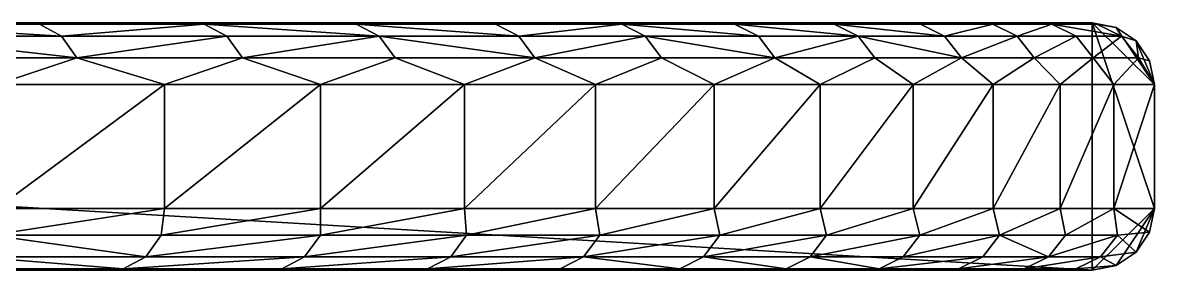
# Model space of a CAD drawing. Header units: metres. Extents: x -12 to 153, y -1 to 62.
# Drawn here: x 18.7799 to 18.8715, y 37.9242 to 37.9442 of the extents above; entities that cross this region are included whole.
import ezdxf

# ---------------------------------------------------------------- set-up
doc = ezdxf.new("R2010")
doc.units = ezdxf.units.M
doc.header["$LTSCALE"] = 0.018
doc.layers.add('3DKITBATH', color=3, linetype='Continuous')
doc.layers.add('LAYER-ON', color=4, linetype='Continuous')

# ---------------------------------------------------------------- blocks, each defined once
blk = doc.blocks.new('cwba250')
at = {"layer": '3DKITBATH', "color": 227}
mesh = blk.add_polyface(dxfattribs=at)
corners = [(0.14502, 0, 0.35), (0.143102, -0.000378, 0.35), (0.14, -0.005001, 0.35), (0.14502, -0.02, 0.35), (0.141474, -0.001461, 0.35), (0.140384, -0.003082, 0.35), (0.14762, -0.014999, 0.288975), (0.14762, -0.005001, 0.288975), (0.153032, -0.005001, 0.258701), (0.143274, -0.014999, 0.319421), (0.143274, -0.005001, 0.319421), (0.14, -0.014999, 0.35), (0.148562, -0.001091, 0.295107), (0.150543, -0.000126, 0.295411), (0.155856, -0.000126, 0.264563), (0.153887, -0.001091, 0.264187), (0.142973, -0.002831, 0.326036), (0.14435, -0.001091, 0.326197), (0.147191, -0.002831, 0.294896), (0.146341, -0.000126, 0.326431), (0.152524, -0.002831, 0.263927), (0.158966, -0.002831, 0.23317), (0.152539, 0, 0.289883), (0.148256, 0, 0.319876)]
mesh.append_faces([[corners[k] for k in face] for face in [(0, 2, 3, 3)]], dxfattribs={"vtx0": -1, "vtx1": -1, "vtx2": -1, "vtx3": -1, "color": 227})
mesh.append_faces([[corners[k] for k in face] for face in [(9, 7, 6, 6), (11, 10, 9, 9), (12, 14, 15, 15), (12, 16, 17, 17), (17, 13, 12, 12), (20, 12, 15, 15)]], dxfattribs={"vtx0": -1, "vtx2": -1, "color": 227})
mesh.append_faces([[corners[k] for k in face] for face in [(0, 1, 2, 2), (1, 4, 2, 2)]], dxfattribs={"vtx1": -1, "vtx2": -1, "vtx3": -1, "color": 227})
mesh.append_faces([[corners[k] for k in face] for face in [(16, 4, 17, 17), (17, 1, 19, 19), (20, 7, 18, 18), (20, 8, 7, 7), (21, 8, 20, 20), (22, 14, 13, 13), (23, 13, 19, 19), (23, 22, 13, 13), (0, 23, 19, 19), (0, 19, 1, 1), (1, 17, 4, 4), (4, 16, 5, 5), (10, 18, 7, 7), (10, 16, 18, 18), (10, 5, 16, 16), (10, 2, 5, 5)]], dxfattribs={"vtx2": -1, "color": 227})
mesh.append_faces([[corners[k] for k in face] for face in [(4, 5, 2, 2), (6, 7, 8, 8), (9, 10, 7, 7), (11, 2, 10, 10), (12, 13, 14, 14), (12, 18, 16, 16), (17, 19, 13, 13), (20, 18, 12, 12)]], dxfattribs={"vtx2": -1, "vtx3": -1, "color": 227})
mesh = blk.add_polyface(dxfattribs=at)
corners = [(0.449995, 0, 0.171941), (0.180005, 0, 0.171941), (0.171603, 0, 0.20105), (0.458397, 0, 0.20105), (0.164219, 0, 0.230434), (0.465781, 0, 0.230434), (0.157862, 0, 0.260057), (0.472138, 0, 0.260057), (0.152539, 0, 0.289883), (0.477462, 0, 0.289883), (0.148256, 0, 0.319876), (0.481744, 0, 0.319876), (0.14502, 0, 0.35), (0.241534, -0.01717, 0.013168), (0.249129, -0.018654, 0.001587), (0.242756, -0.018909, 0.013825), (0.230184, -0.019875, 0.042602), (0.236882, -0.02, 0.031736), (0.223568, -0.02, 0.058951), (0.250072, -0.019661, 0.003193), (0.244521, -0.019875, 0.014775), (0.228386, -0.018909, 0.041716), (0.251135, -0.02, 0.005), (0.248198, -0.014999), (0.248451, -0.017033, 0.000431), (0.233644, -0.014999, 0.027092), (0.227141, -0.01717, 0.041103), (0.220051, -0.014999, 0.054679), (0.233644, -0.005001, 0.027092), (0.248198, -0.005001), (0.23539, -0.001091, 0.027812), (0.24913, -0.001347, 0.001588), (0.234121, -0.002831, 0.027248), (0.221579, -0.001091, 0.05585), (0.220051, -0.005001, 0.054679), (0.248452, -0.002968, 0.000432), (0.237209, -0.000126, 0.02866), (0.236882, 0, 0.031736), (0.251135, 0, 0.005), (0.250072, -0.00034, 0.003194), (0.223393, -0.000126, 0.056704), (0.223568, 0, 0.058951)]
mesh.append_faces([[corners[k] for k in face] for face in [(20, 21, 15, 15), (26, 15, 21, 21), (28, 23, 25, 25), (27, 28, 25, 25), (32, 33, 30, 30), (30, 40, 36, 36)]], dxfattribs={"vtx0": -1, "vtx2": -1, "color": 227})
mesh.append_faces([[corners[k] for k in face] for face in [(0, 1, 2, 2), (3, 2, 4, 4), (5, 4, 6, 6), (7, 6, 8, 8), (9, 8, 10, 10), (11, 10, 12, 12)]], dxfattribs={"vtx0": -1, "vtx2": -1, "vtx3": -1, "color": 227})
mesh.append_faces([[corners[k] for k in face] for face in [(13, 14, 15, 15), (16, 17, 18, 18), (15, 19, 20, 20), (20, 17, 16, 16), (20, 22, 17, 17), (23, 24, 13, 13), (25, 23, 13, 13), (26, 25, 13, 13), (26, 27, 25, 25), (30, 31, 32, 32), (32, 28, 34, 34), (35, 28, 32, 32), (35, 29, 28, 28), (35, 32, 31, 31), (36, 37, 38, 38), (36, 39, 30, 30), (40, 37, 36, 36), (40, 41, 37, 37)]], dxfattribs={"vtx2": -1, "color": 227})
mesh.append_faces([[corners[k] for k in face] for face in [(20, 16, 21, 21), (26, 13, 15, 15), (28, 29, 23, 23)]], dxfattribs={"vtx2": -1, "vtx3": -1, "color": 227})
mesh = blk.add_polyface(dxfattribs=at)
corners = [(0.378866, 0, 0.005), (0.251135, 0, 0.005), (0.236882, 0, 0.031736), (0.393118, 0, 0.031736), (0.223568, 0, 0.058951), (0.406432, 0, 0.058951), (0.211209, 0, 0.086613), (0.418791, 0, 0.086613), (0.19982, 0, 0.114688), (0.430179, 0, 0.114688), (0.189415, 0, 0.143142), (0.440585, 0, 0.143142), (0.180005, 0, 0.171941), (0.14502, 0, 0.35), (0.14502, -0.02, 0.35), (0.48498, -0.02, 0.35), (0.148256, -0.02, 0.319876), (0.481744, -0.02, 0.319876), (0.152539, -0.02, 0.289883), (0.477462, -0.02, 0.289883), (0.157862, -0.02, 0.260057), (0.472138, -0.02, 0.260057), (0.164219, -0.02, 0.230434), (0.465781, -0.02, 0.230434), (0.171603, -0.02, 0.20105), (0.458397, -0.02, 0.20105), (0.180005, -0.02, 0.171941), (0.449995, -0.02, 0.171941), (0.189415, -0.02, 0.143142), (0.440585, -0.02, 0.143142), (0.19982, -0.02, 0.114688), (0.430179, -0.02, 0.114688), (0.211209, -0.02, 0.086613), (0.418791, -0.02, 0.086613), (0.223568, -0.02, 0.058951), (0.406432, -0.02, 0.058951), (0.236882, -0.02, 0.031736), (0.393118, -0.02, 0.031736), (0.251135, -0.02, 0.005), (0.378866, -0.02, 0.005), (0.244521, -0.019875, 0.014775), (0.250072, -0.019661, 0.003193), (0.242756, -0.018909, 0.013825), (0.249129, -0.018654, 0.001587), (0.241534, -0.01717, 0.013168), (0.248451, -0.017033, 0.000431), (0.379928, -0.019661, 0.003193), (0.380872, -0.018654, 0.001587), (0.381549, -0.017033, 0.000431), (0.381801, -0.014999), (0.248198, -0.014999), (0.248198, -0.005001), (0.381801, -0.005001), (0.24913, -0.001347, 0.001588), (0.23539, -0.001091, 0.027812), (0.250072, -0.00034, 0.003194), (0.237209, -0.000126, 0.02866), (0.379928, -0.00034, 0.003193), (0.248452, -0.002968, 0.000432), (0.380872, -0.001347, 0.001587), (0.381549, -0.002968, 0.000431)]
mesh.append_faces([[corners[k] for k in face] for face in [(47, 41, 43, 43), (48, 43, 45, 45), (49, 45, 50, 50)]], dxfattribs={"vtx0": -1, "vtx2": -1, "color": 227})
mesh.append_faces([[corners[k] for k in face] for face in [(3, 2, 4, 4), (5, 4, 6, 6), (7, 6, 8, 8), (9, 8, 10, 10), (11, 10, 12, 12), (13, 14, 15, 15)]], dxfattribs={"vtx0": -1, "vtx2": -1, "vtx3": -1, "color": 227})
mesh.append_faces([[corners[k] for k in face] for face in [(46, 39, 41, 41)]], dxfattribs={"vtx1": -1, "vtx2": -1, "color": 227})
mesh.append_faces([[corners[k] for k in face] for face in [(14, 16, 17, 17), (16, 18, 19, 19), (18, 20, 21, 21), (20, 22, 23, 23), (22, 24, 25, 25), (24, 26, 27, 27), (26, 28, 29, 29), (28, 30, 31, 31), (30, 32, 33, 33), (32, 34, 35, 35), (34, 36, 37, 37)]], dxfattribs={"vtx1": -1, "vtx2": -1, "vtx3": -1, "color": 227})
mesh.append_faces([[corners[k] for k in face] for face in [(38, 40, 41, 41), (41, 42, 43, 43), (43, 44, 45, 45), (53, 54, 55, 55), (56, 1, 55, 55), (58, 53, 59, 59), (51, 58, 60, 60)]], dxfattribs={"vtx2": -1, "color": 227})
mesh.append_faces([[corners[k] for k in face] for face in [(0, 1, 2, 2), (36, 38, 39, 39), (39, 38, 41, 41), (50, 51, 52, 52), (53, 55, 57, 57)]], dxfattribs={"vtx2": -1, "vtx3": -1, "color": 227})
mesh = blk.add_polyface(dxfattribs=at)
corners = [(0.458397, 0, 0.20105), (0.164219, 0, 0.230434), (0.465781, 0, 0.230434), (0.157862, 0, 0.260057), (0.472138, 0, 0.260057), (0.152539, 0, 0.289883), (0.477462, 0, 0.289883), (0.148256, 0, 0.319876), (0.481744, 0, 0.319876), (0.14502, 0, 0.35), (0.48498, 0, 0.35), (0.48498, -0.02, 0.35), (0.14502, -0.02, 0.35), (0.481744, -0.02, 0.319876), (0.148256, -0.02, 0.319876), (0.477462, -0.02, 0.289883), (0.152539, -0.02, 0.289883), (0.472138, -0.02, 0.260057), (0.157862, -0.02, 0.260057), (0.465781, -0.02, 0.230434), (0.164219, -0.02, 0.230434), (0.458397, -0.02, 0.20105), (0.401614, -0.018909, 0.041716), (0.399815, -0.019875, 0.042602), (0.385479, -0.019875, 0.014775), (0.387245, -0.018909, 0.013825), (0.396355, -0.014999, 0.027092), (0.40995, -0.014999, 0.054679), (0.402859, -0.01717, 0.041103), (0.380872, -0.018654, 0.001587), (0.388467, -0.01717, 0.013168), (0.381801, -0.014999), (0.393118, -0.02, 0.031736), (0.378866, -0.02, 0.005), (0.406432, -0.02, 0.058951), (0.396355, -0.005001, 0.027092), (0.381801, -0.005001), (0.394609, -0.001091, 0.027812), (0.379928, -0.00034, 0.003193), (0.392791, -0.000126, 0.02866), (0.395879, -0.002831, 0.027248), (0.380872, -0.001347, 0.001587), (0.406607, -0.000126, 0.056704), (0.40842, -0.001091, 0.05585), (0.409676, -0.002831, 0.05526), (0.393118, 0, 0.031736), (0.378866, 0, 0.005), (0.381549, -0.002968, 0.000431), (0.40995, -0.005001, 0.054679)]
mesh.append_faces([[corners[k] for k in face] for face in [(0, 1, 2, 2), (2, 3, 4, 4), (4, 5, 6, 6), (6, 7, 8, 8), (9, 11, 10, 10)]], dxfattribs={"vtx0": -1, "vtx1": -1, "vtx2": -1, "color": 227})
mesh.append_faces([[corners[k] for k in face] for face in [(8, 9, 10, 10), (12, 13, 11, 11), (22, 24, 25, 25), (28, 25, 30, 30), (35, 27, 26, 26), (43, 40, 37, 37)]], dxfattribs={"vtx0": -1, "vtx2": -1, "color": 227})
mesh.append_faces([[corners[k] for k in face] for face in [(14, 15, 13, 13), (16, 17, 15, 15), (18, 19, 17, 17), (20, 21, 19, 19)]], dxfattribs={"vtx0": -1, "vtx2": -1, "vtx3": -1, "color": 227})
mesh.append_faces([[corners[k] for k in face] for face in [(26, 27, 28, 28), (25, 29, 30, 30), (30, 26, 28, 28), (30, 31, 26, 26), (32, 24, 23, 23), (32, 33, 24, 24), (34, 32, 23, 23), (37, 38, 39, 39), (40, 41, 37, 37), (45, 42, 39, 39), (46, 45, 39, 39), (35, 47, 40, 40), (48, 35, 40, 40)]], dxfattribs={"vtx2": -1, "color": 227})
mesh.append_faces([[corners[k] for k in face] for face in [(22, 23, 24, 24), (28, 22, 25, 25), (36, 35, 26, 26), (37, 39, 42, 42), (43, 44, 40, 40)]], dxfattribs={"vtx2": -1, "vtx3": -1, "color": 227})
mesh = blk.add_polyface(dxfattribs=at)
corners = [(0.163946, -0.018909, 0.218216), (0.173949, -0.019875, 0.188448), (0.165892, -0.019875, 0.218697), (0.156965, -0.018909, 0.248804), (0.158927, -0.019875, 0.249215), (0.153062, -0.019875, 0.279963), (0.157862, -0.02, 0.260057), (0.164219, -0.02, 0.230434), (0.171603, -0.02, 0.20105), (0.170688, -0.01717, 0.187517), (0.162599, -0.01717, 0.217883), (0.159505, -0.014999, 0.228636), (0.167028, -0.014999, 0.198816), (0.155607, -0.01717, 0.248519), (0.153032, -0.014999, 0.258701), (0.159505, -0.005001, 0.228636), (0.167028, -0.005001, 0.198816), (0.153032, -0.005001, 0.258701), (0.162272, -0.000126, 0.233924), (0.169785, -0.000126, 0.203536), (0.167847, -0.001091, 0.20302), (0.160318, -0.001091, 0.233478), (0.153887, -0.001091, 0.264187), (0.155856, -0.000126, 0.264563), (0.152524, -0.002831, 0.263927), (0.158966, -0.002831, 0.23317), (0.166507, -0.002831, 0.202663), (0.164219, 0, 0.230434), (0.157862, 0, 0.260057), (0.152539, 0, 0.289883)]
mesh.append_faces([[corners[k] for k in face] for face in [(0, 1, 2, 2), (3, 2, 4, 4), (5, 3, 4, 4), (9, 0, 10, 10), (13, 0, 3, 3), (11, 16, 12, 12), (14, 15, 11, 11), (18, 20, 21, 21), (22, 18, 21, 21), (24, 21, 25, 25), (25, 20, 26, 26)]], dxfattribs={"vtx0": -1, "vtx2": -1, "color": 227})
mesh.append_faces([[corners[k] for k in face] for face in [(6, 5, 4, 4), (7, 4, 2, 2), (7, 6, 4, 4), (8, 7, 2, 2), (10, 11, 12, 12), (13, 11, 10, 10), (13, 14, 11, 11), (25, 15, 17, 17), (26, 15, 25, 25), (26, 16, 15, 15), (27, 19, 18, 18), (28, 18, 23, 23), (28, 27, 18, 18), (29, 28, 23, 23)]], dxfattribs={"vtx2": -1, "color": 227})
mesh.append_faces([[corners[k] for k in face] for face in [(3, 0, 2, 2), (13, 10, 0, 0), (11, 15, 16, 16), (14, 17, 15, 15), (18, 19, 20, 20), (22, 23, 18, 18), (24, 22, 21, 21), (25, 21, 20, 20)]], dxfattribs={"vtx2": -1, "vtx3": -1, "color": 227})
mesh = blk.add_polyface(dxfattribs=at)
corners = [(0.172021, -0.018909, 0.187898), (0.18118, -0.018909, 0.157889), (0.183086, -0.019875, 0.158509), (0.173949, -0.019875, 0.188448), (0.163946, -0.018909, 0.218216), (0.171603, -0.02, 0.20105), (0.165892, -0.019875, 0.218697), (0.180005, -0.02, 0.171941), (0.190105, -0.01717, 0.127753), (0.17986, -0.01717, 0.157461), (0.175594, -0.014999, 0.169279), (0.185191, -0.014999, 0.140061), (0.170688, -0.01717, 0.187517), (0.167028, -0.014999, 0.198816), (0.162599, -0.01717, 0.217883), (0.175594, -0.005001, 0.169279), (0.185191, -0.005001, 0.140061), (0.167028, -0.005001, 0.198816), (0.178383, -0.000126, 0.173438), (0.186161, -0.001091, 0.143013), (0.176466, -0.001091, 0.172852), (0.169785, -0.000126, 0.203536), (0.167847, -0.001091, 0.20302), (0.166507, -0.002831, 0.202663), (0.175138, -0.002831, 0.172447), (0.18485, -0.002831, 0.142561), (0.180005, 0, 0.171941), (0.188056, -0.000126, 0.143667), (0.171603, 0, 0.20105), (0.164219, 0, 0.230434)]
mesh.append_faces([[corners[k] for k in face] for face in [(0, 2, 3, 3), (8, 1, 9, 9), (12, 1, 0, 0), (10, 16, 11, 11), (13, 15, 10, 10), (18, 19, 20, 20), (21, 20, 22, 22), (23, 20, 24, 24), (24, 19, 25, 25)]], dxfattribs={"vtx0": -1, "vtx2": -1, "color": 227})
mesh.append_faces([[corners[k] for k in face] for face in [(5, 6, 3, 3), (7, 3, 2, 2), (7, 5, 3, 3), (9, 10, 11, 11), (12, 10, 9, 9), (12, 13, 10, 10), (14, 13, 12, 12), (24, 17, 23, 23), (24, 15, 17, 17), (25, 15, 24, 24), (25, 16, 15, 15), (26, 27, 18, 18), (28, 18, 21, 21), (28, 26, 18, 18), (29, 28, 21, 21)]], dxfattribs={"vtx2": -1, "color": 227})
mesh.append_faces([[corners[k] for k in face] for face in [(0, 1, 2, 2), (4, 0, 3, 3), (12, 9, 1, 1), (12, 0, 4, 4), (10, 15, 16, 16), (13, 17, 15, 15), (21, 18, 20, 20), (23, 22, 20, 20), (24, 20, 19, 19)]], dxfattribs={"vtx2": -1, "vtx3": -1, "color": 227})
mesh = blk.add_polyface(dxfattribs=at)
corners = [(0.378866, 0, 0.005), (0.236882, 0, 0.031736), (0.393118, 0, 0.031736), (0.223568, 0, 0.058951), (0.406432, 0, 0.058951), (0.211209, 0, 0.086613), (0.418791, 0, 0.086613), (0.19982, 0, 0.114688), (0.430179, 0, 0.114688), (0.189415, 0, 0.143142), (0.440585, 0, 0.143142), (0.180005, 0, 0.171941), (0.449995, 0, 0.171941), (0.171603, 0, 0.20105), (0.458397, 0, 0.20105), (0.171603, -0.02, 0.20105), (0.449995, -0.02, 0.171941), (0.458397, -0.02, 0.20105), (0.180005, -0.02, 0.171941), (0.440585, -0.02, 0.143142), (0.189415, -0.02, 0.143142), (0.430179, -0.02, 0.114688), (0.19982, -0.02, 0.114688), (0.418791, -0.02, 0.086613), (0.211209, -0.02, 0.086613), (0.406432, -0.02, 0.058951), (0.223568, -0.02, 0.058951), (0.393118, -0.02, 0.031736), (0.236882, -0.02, 0.031736), (0.378866, -0.02, 0.005), (0.380872, -0.018654, 0.001587), (0.379928, -0.019661, 0.003193), (0.250072, -0.019661, 0.003193), (0.381549, -0.017033, 0.000431), (0.249129, -0.018654, 0.001587), (0.381801, -0.014999), (0.248451, -0.017033, 0.000431), (0.385479, -0.019875, 0.014775), (0.387245, -0.018909, 0.013825), (0.388467, -0.01717, 0.013168), (0.381801, -0.005001), (0.396355, -0.014999, 0.027092), (0.248198, -0.014999), (0.392791, -0.000126, 0.02866), (0.379928, -0.00034, 0.003193), (0.394609, -0.001091, 0.027812), (0.380872, -0.001347, 0.001587), (0.395879, -0.002831, 0.027248), (0.381549, -0.002968, 0.000431), (0.396355, -0.005001, 0.027092), (0.250072, -0.00034, 0.003194), (0.251135, 0, 0.005), (0.24913, -0.001347, 0.001588), (0.248452, -0.002968, 0.000432), (0.248198, -0.005001)]
mesh.append_faces([[corners[k] for k in face] for face in [(0, 1, 2, 2), (2, 3, 4, 4), (4, 5, 6, 6), (6, 7, 8, 8), (8, 9, 10, 10), (10, 11, 12, 12), (12, 13, 14, 14)]], dxfattribs={"vtx0": -1, "vtx1": -1, "vtx2": -1, "color": 227})
mesh.append_faces([[corners[k] for k in face] for face in [(40, 41, 35, 35), (42, 40, 35, 35), (52, 44, 46, 46)]], dxfattribs={"vtx0": -1, "vtx2": -1, "color": 227})
mesh.append_faces([[corners[k] for k in face] for face in [(15, 16, 17, 17), (18, 19, 16, 16), (20, 21, 19, 19), (22, 23, 21, 21), (24, 25, 23, 23), (26, 27, 25, 25), (28, 29, 27, 27)]], dxfattribs={"vtx0": -1, "vtx2": -1, "vtx3": -1, "color": 227})
mesh.append_faces([[corners[k] for k in face] for face in [(50, 51, 44, 44)]], dxfattribs={"vtx1": -1, "vtx2": -1, "color": 227})
mesh.append_faces([[corners[k] for k in face] for face in [(37, 31, 38, 38), (39, 33, 35, 35), (33, 39, 30, 30), (30, 38, 31, 31), (31, 37, 29, 29), (0, 43, 44, 44), (44, 45, 46, 46), (46, 47, 48, 48), (49, 40, 48, 48), (53, 46, 48, 48), (54, 48, 40, 40)]], dxfattribs={"vtx2": -1, "color": 227})
mesh.append_faces([[corners[k] for k in face] for face in [(30, 31, 32, 32), (33, 30, 34, 34), (35, 33, 36, 36), (51, 0, 44, 44)]], dxfattribs={"vtx2": -1, "vtx3": -1, "color": 227})
mesh = blk.add_polyface(dxfattribs=at)
corners = [(0.183086, -0.019875, 0.158509), (0.18118, -0.018909, 0.157889), (0.191409, -0.018909, 0.128229), (0.193292, -0.019875, 0.128916), (0.189415, -0.02, 0.143142), (0.180005, -0.02, 0.171941), (0.19982, -0.02, 0.114688), (0.204553, -0.019875, 0.09971), (0.202697, -0.018909, 0.098955), (0.201411, -0.01717, 0.098433), (0.195809, -0.014999, 0.111198), (0.207434, -0.014999, 0.082726), (0.190105, -0.01717, 0.127753), (0.185191, -0.014999, 0.140061), (0.17986, -0.01717, 0.157461), (0.195809, -0.005001, 0.111198), (0.207434, -0.005001, 0.082726), (0.185191, -0.005001, 0.140061), (0.178383, -0.000126, 0.173438), (0.188056, -0.000126, 0.143667), (0.186161, -0.001091, 0.143013), (0.195624, -0.002831, 0.113049), (0.18485, -0.002831, 0.142561), (0.196915, -0.001091, 0.113556), (0.208732, -0.001091, 0.084474), (0.207456, -0.002831, 0.083929), (0.198784, -0.000126, 0.114284), (0.210576, -0.000126, 0.085262), (0.189415, 0, 0.143142), (0.19982, 0, 0.114688), (0.180005, 0, 0.171941)]
mesh.append_faces([[corners[k] for k in face] for face in [(0, 2, 3, 3), (7, 2, 8, 8), (12, 8, 2, 2), (13, 15, 10, 10), (23, 22, 20, 20), (24, 21, 23, 23), (26, 20, 19, 19), (27, 23, 26, 26)]], dxfattribs={"vtx0": -1, "vtx2": -1, "color": 227})
mesh.append_faces([[corners[k] for k in face] for face in [(4, 0, 3, 3), (4, 5, 0, 0), (6, 4, 3, 3), (7, 6, 3, 3), (9, 10, 11, 11), (12, 10, 9, 9), (12, 13, 10, 10), (14, 13, 12, 12), (21, 17, 22, 22), (21, 15, 17, 17), (25, 15, 21, 21), (25, 16, 15, 15), (28, 26, 19, 19), (28, 29, 26, 26), (30, 28, 19, 19)]], dxfattribs={"vtx2": -1, "color": 227})
mesh.append_faces([[corners[k] for k in face] for face in [(0, 1, 2, 2), (7, 3, 2, 2), (12, 9, 8, 8), (12, 2, 1, 1), (10, 15, 16, 16), (13, 17, 15, 15), (18, 19, 20, 20), (23, 21, 22, 22), (24, 25, 21, 21), (26, 23, 20, 20)]], dxfattribs={"vtx2": -1, "vtx3": -1, "color": 227})
mesh = blk.add_polyface(dxfattribs=at)
corners = [(0.204553, -0.019875, 0.09971), (0.211209, -0.02, 0.086613), (0.19982, -0.02, 0.114688), (0.216857, -0.019875, 0.070926), (0.202697, -0.018909, 0.098955), (0.215028, -0.018909, 0.070105), (0.223568, -0.02, 0.058951), (0.228386, -0.018909, 0.041716), (0.230184, -0.019875, 0.042602), (0.227141, -0.01717, 0.041103), (0.213762, -0.01717, 0.069537), (0.220051, -0.014999, 0.054679), (0.207434, -0.014999, 0.082726), (0.201411, -0.01717, 0.098433), (0.220051, -0.005001, 0.054679), (0.233644, -0.005001, 0.027092), (0.207434, -0.005001, 0.082726), (0.195809, -0.014999, 0.111198), (0.207456, -0.002831, 0.083929), (0.221579, -0.001091, 0.05585), (0.220324, -0.002831, 0.05526), (0.208732, -0.001091, 0.084474), (0.234121, -0.002831, 0.027248), (0.23539, -0.001091, 0.027812), (0.223393, -0.000126, 0.056704), (0.210576, -0.000126, 0.085262), (0.223568, 0, 0.058951), (0.211209, 0, 0.086613), (0.196915, -0.001091, 0.113556), (0.198784, -0.000126, 0.114284), (0.19982, 0, 0.114688)]
mesh.append_faces([[corners[k] for k in face] for face in [(3, 4, 5, 5), (3, 7, 8, 8), (9, 5, 10, 10), (10, 4, 13, 13), (12, 14, 11, 11), (17, 16, 12, 12), (18, 19, 20, 20), (24, 21, 25, 25)]], dxfattribs={"vtx0": -1, "vtx2": -1, "color": 227})
mesh.append_faces([[corners[k] for k in face] for face in [(0, 1, 2, 2), (3, 1, 0, 0), (3, 6, 1, 1), (8, 6, 3, 3), (10, 11, 9, 9), (10, 12, 11, 11), (13, 12, 10, 10), (20, 16, 18, 18), (20, 14, 16, 16), (22, 14, 20, 20), (25, 26, 24, 24), (25, 27, 26, 26), (29, 27, 25, 25), (29, 30, 27, 27)]], dxfattribs={"vtx2": -1, "color": 227})
mesh.append_faces([[corners[k] for k in face] for face in [(3, 0, 4, 4), (3, 5, 7, 7), (9, 7, 5, 5), (10, 5, 4, 4), (11, 14, 15, 15), (12, 16, 14, 14), (18, 21, 19, 19), (22, 20, 19, 19), (23, 19, 24, 24), (24, 19, 21, 21), (25, 21, 28, 28)]], dxfattribs={"vtx2": -1, "vtx3": -1, "color": 227})
mesh = blk.add_polyface(dxfattribs=at)
corners = [(0.14, -0.005001, 0.35), (0.14, -0.014999, 0.35), (0.14502, -0.02, 0.35), (0.140384, -0.016918, 0.35), (0.141474, -0.018539, 0.35), (0.143102, -0.019619, 0.35), (0.153062, -0.019875, 0.279963), (0.151086, -0.018909, 0.279623), (0.156965, -0.018909, 0.248804), (0.148303, -0.019875, 0.310902), (0.146316, -0.018909, 0.310633), (0.142664, -0.018909, 0.341795), (0.144659, -0.019875, 0.341992), (0.148256, -0.02, 0.319876), (0.152539, -0.02, 0.289883), (0.157862, -0.02, 0.260057), (0.155607, -0.01717, 0.248519), (0.149718, -0.01717, 0.279387), (0.153032, -0.014999, 0.258701), (0.14762, -0.014999, 0.288975), (0.144942, -0.01717, 0.310447), (0.143274, -0.014999, 0.319421), (0.141283, -0.01717, 0.341658), (0.153032, -0.005001, 0.258701)]
mesh.append_faces([[corners[k] for k in face] for face in [(9, 7, 6, 6), (11, 9, 12, 12), (16, 7, 17, 17), (17, 10, 20, 20), (20, 11, 22, 22), (19, 23, 18, 18)]], dxfattribs={"vtx0": -1, "vtx2": -1, "color": 227})
mesh.append_faces([[corners[k] for k in face] for face in [(1, 4, 5, 5), (1, 5, 2, 2)]], dxfattribs={"vtx0": -1, "vtx2": -1, "vtx3": -1, "color": 227})
mesh.append_faces([[corners[k] for k in face] for face in [(0, 1, 2, 2)]], dxfattribs={"vtx1": -1, "vtx2": -1, "vtx3": -1, "color": 227})
mesh.append_faces([[corners[k] for k in face] for face in [(12, 5, 11, 11), (13, 12, 9, 9), (13, 2, 12, 12), (14, 9, 6, 6), (14, 13, 9, 9), (15, 14, 6, 6), (17, 18, 16, 16), (17, 19, 18, 18), (20, 19, 17, 17), (20, 21, 19, 19), (11, 4, 22, 22), (22, 21, 20, 20), (22, 1, 21, 21), (22, 3, 1, 1), (3, 22, 4, 4), (4, 11, 5, 5), (5, 12, 2, 2)]], dxfattribs={"vtx2": -1, "color": 227})
mesh.append_faces([[corners[k] for k in face] for face in [(1, 3, 4, 4), (6, 7, 8, 8), (9, 10, 7, 7), (11, 10, 9, 9), (16, 8, 7, 7), (17, 7, 10, 10), (20, 10, 11, 11)]], dxfattribs={"vtx2": -1, "vtx3": -1, "color": 227})

msp = doc.modelspace()

# ---------------------------------------------------------------- block references
at = {"layer": 'LAYER-ON', "rotation": 180}
msp.add_blockref('cwba250', (19.011477, 37.924236, 0.010318), dxfattribs=at)

doc.saveas('drawing.dxf')
